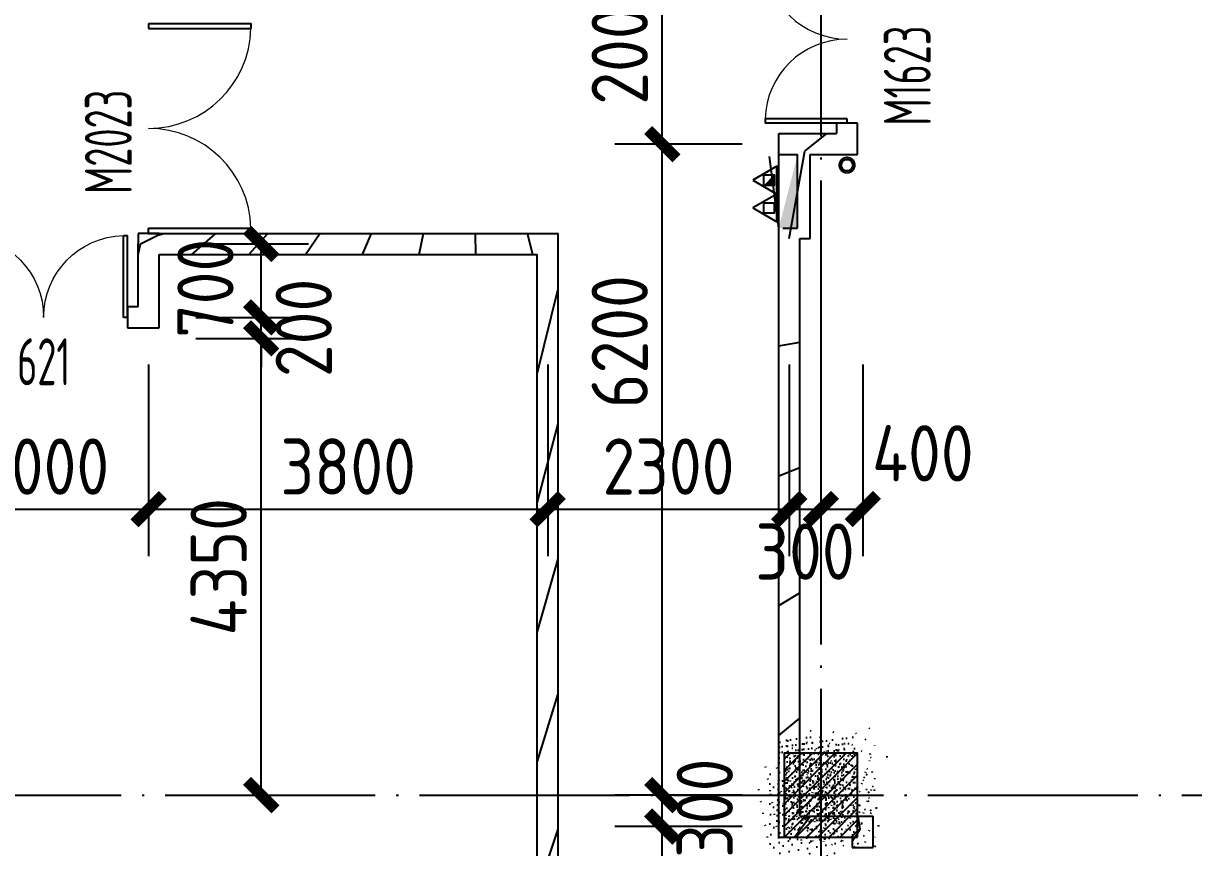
# Model space of a CAD drawing. Header units: inches. Extents: x 0 to 1813292486, y 0 to 3473589894.
# Drawn here: x 600591494 to 600602636, y 3473270718 to 3473278568 of the extents above; entities that cross this region are included whole.
import ezdxf
from ezdxf.enums import TextEntityAlignment as Align
from ezdxf.xclip import XClip

# ---------------------------------------------------------------- set-up
doc = ezdxf.new("R2010")
doc.units = ezdxf.units.IN
doc.header["$LTSCALE"] = 1000
doc.header["$MEASUREMENT"] = 0
doc.header["$XCLIPFRAME"] = 2
doc.linetypes.add('AX-MALL-GIRD-200$0$DOTE', pattern=[2.4200000000000004, 2, -0.2, 0.02, -0.2])
for name, color, linetype in [('A-Anno-Note', 241, 'Continuous'), ('AX-MALL-DIM-P02$0$A-Anno-Dims', 3, 'Continuous'), ('AX-MALL-DIM-P02$0$A-Detl-Thin', 131, 'Continuous'), ('AX-MALL-GIRD-200$0$A-Grid', 222, 'AX-MALL-GIRD-200$0$DOTE'), ('AX-MALL-P02-200$0$A-Anno-Note', 241, 'Continuous'), ('AX-MALL-WALL-P02$0$A-Anno-Note', 241, 'Continuous'), ('AX-MALL-WALL-P02-QT$0$A-Detl-Thin', 131, 'Continuous'), ('AX-MALL-WALL-P02-QT$0$A-Wall', 2, 'Continuous'), ('AX-MALL-WALL-P02-QT$0$A-Wall-Patt', 13, 'Continuous'), ('AX-MALL-WALL-P02-QT$0$A-Wind', 4, 'Continuous'), ('AX-MALL-WORD-P02$0$A-Wind-Iden', 11, 'Continuous'), ('AX-MALL-ZTKD-P02$0$A-Anno-Note', 241, 'Continuous'), ('PX-MALL-P02-LG$0$P-Exsh', 31, 'Continuous'), ('PX-MALL-P02-LG$0$P-Hydt-Boxx', 221, 'Continuous'), ('PX-MALL-P02-LG$0$P-Hydt-Pipe', 221, 'Continuous'), ('PX-MALL-P02-LG$0$P-Pipe-Risr', 7, 'Continuous'), ('PX-MALL-P02-LG$0$P-Pipe-Risr-Arch', 6, 'Continuous'), ('PX-MALL-P02-LG$0$P-Pipe-Risr-W100', 6, 'Continuous'), ('PX-MALL-P02-LG$0$P-Pipe-Risr-W50', 6, 'Continuous'), ('SX-MALL-WALL-L-1F~2F$0$S-COLU', 30, 'Continuous'), ('SX-MALL-WALL-L-1F~2F$0$S-PATT-WALL', 83, 'Continuous'), ('SX-MALL-WALL-L-1F~2F$0$单形心', 4, 'Continuous')]:
    doc.layers.add(name, color=color, linetype=linetype)
doc.styles.add('AX-MALL-DIM-P02$0$_TCH_DIM_T3', font='gbenor.shx')
doc.styles.add('AX-MALL-WORD-P02$0$_TCH_WINDOW', font='gbenor.shx', dxfattribs={"bigfont": 'gbcbig.shx'})
doc.styles.add('PX-MALL-P02-LG$0$jzfz', font='gbenor.shx', dxfattribs={"bigfont": 'gbcbig.shx'})
doc.dimstyles.new('AX-MALL-DIM-P02$0$_TCH_ARCH&&180', dxfattribs={"dimtxt": 535.5, "dimasz": 270, "dimexe": 450, "dimexo": 450, "dimgap": 137.25, "dimtad": 1, "dimdec": 0, "dimzin": 0, "dimdsep": 46, "dimtxsty": 'AX-MALL-DIM-P02$0$_TCH_DIM_T3', "dimblk": 'AX-MALL-DIM-P02$0$_ArchTick', "dimcen": 0.09, "dimclrt": 7, "dimazin": 2, "dimtfac": 1, "dimtdec": 0, "dimtix": 1, "dimtmove": 2, "dimatfit": 3, "dimfxl": 500, "dimtolj": 1, "dimtzin": 0, "dimarcsym": 0})
pattern_1 = [(45, (0, 359.0227), (-353.55353201463, 353.55353201463), [])]

# ---------------------------------------------------------------- blocks, each defined once
blk = doc.blocks.new('AX-MALL-WORD-P02')
at = {"layer": 'AX-MALL-WORD-P02$0$A-Wind-Iden', "style": 'AX-MALL-WORD-P02$0$_TCH_WINDOW', "width": 0.7}
for s, rotation, p in [('M2023', 69.56816108351019, (600417632.1483679, 3473128261.847693)), ('M1621', 339.5681612302259, (600415605.3054237, 3473127073.356746)), ('M1623', 69.56816121687676, (600424987.9044566, 3473126214.78034))]:
    blk.add_text(s, height=446.25, rotation=rotation, dxfattribs=at).set_placement(p)
blk = doc.blocks.new('AX-MALL-GIRD-200')
at = {"layer": 'AX-MALL-GIRD-200$0$A-Grid'}
for p, q in [((600239047.6805397, 3473188679.873316), (600596943.6846381, 3473055353.110034)), ((600433117.728895, 3473151036.401026), (600394388.1899457, 3473047072.673945))]:
    blk.add_line(p, q, dxfattribs=at)
blk = doc.blocks.new('SX-MALL-WALL-L-1F~2F$0$BANWANG_XINGXIN')
at = {"color": 0}
for points in [[(0.7071067811865476, 0.7071067811865475), (-0.7071067811865477, -0.7071067811865475)], [(-0.7071067811865475, 0.7071067811865476), (0.7071067811865474, -0.7071067811865477)]]:
    blk.add_lwpolyline(points, dxfattribs=at)
blk = doc.blocks.new('SX-MALL-WALL-L-1F~2F')
at = {"layer": 'SX-MALL-WALL-L-1F~2F$0$S-PATT-WALL'}
h = blk.add_hatch(dxfattribs=at)
h.set_pattern_fill('钢筋混凝土', color=256, scale=15, pattern_type=2)
h.set_pattern_definition([(24.56816131876918, (600332848.5159376, 3473133887.589986), (-31.18316060756021, 68.21004687377882), []), (29.56816131876925, (600332848.5159376, 3473133887.589986), (97.53445422577846, -46.37920049590846), [11.25, -123.75]), (334.5681613187692, (600332848.5159376, 3473133887.589986), (19.88439775835759, 112.9961142864107), [9, -99]), (80.01956131876923, (600332856.6438087, 3473133883.725054), (117.4189029535321, 66.61682170576017), [9.5610285, -105.1713168]), (25.75236131876919, (600332858.9887226, 3473133915.702631), (141.3476152674957, -79.15081590010527), [16.87499999999951, -185.6249999999961]), (76.20376131876925, (600332870.7676862, 3473133909.106722), (182.3878362713222, 87.98253900728311), [14.3415432, -157.75695]), (330.7523613187692, (600332858.9887226, 3473133915.702631), (182.387767611897, 87.98268144025062), [13.49999999999976, -148.4999999999961]), (0.5681613187692669, (600332870.4268485, 3473133903.438077), (62.82047321120105, -87.84980446922418), [11.25, -123.75]), (305.5681613187692, (600332870.4268485, 3473133903.438077), (72.17288940056439, 89.18848105901375), [9, -99]), (51.01956131876926, (600332875.6618832, 3473133896.117257), (134.9933625470349, 1.33857134020591), [9.5610285, -105.1713168]), (17.06816131876921, (600332848.5159376, 3473133887.589986), (19.14085714793764, 46.15589493924091), [0.75, -97.8, 0.75, -100.5, 0.75, -99.375]), (347.0681613187692, (600332848.5159376, 3473133887.589986), (57.63084699394109, 41.66442757030211), [0.75, -57.3, 0.75, -95.55, 0.75, -37.875]), (307.0681613187692, (600332817.1703391, 3473133899.267141), (73.85474001336534, -31.12342331039777), [0.75, -37.5, 0.75, -117, 0.75, -155.25]), (297.0681613187692, (600332803.1140169, 3473133904.503534), (87.2164167648191, -16.46683781742514), [0.75, -48.75, 0.75, -77.69999999999999, 0.75, -110.25])])
h.paths.add_polyline_path([(600421969.9074107, 3473120109.122122), (600422249.1816759, 3473120858.79264), (600421593.2199731, 3473121103.157622), (600421313.9457078, 3473120353.487104)])
at = {"layer": 'SX-MALL-WALL-L-1F~2F$0$S-COLU'}
blk.add_lwpolyline([(600421969.9074107, 3473120109.122122), (600422249.1816759, 3473120858.79264), (600421593.2199731, 3473121103.157622), (600421313.9457078, 3473120353.487104)], close=True, dxfattribs=at)
at = {"layer": 'SX-MALL-WALL-L-1F~2F$0$单形心', "xscale": 50, "yscale": 50, "zscale": 50}
blk.add_blockref('SX-MALL-WALL-L-1F~2F$0$BANWANG_XINGXIN', (600421781.563692, 3473120606.139872), dxfattribs=at)
blk = doc.blocks.new('SX-MALL-WALL-L-2F~3F')
ref = blk.add_blockref('SX-MALL-WALL-L-1F~2F', (0, 0))
XClip(ref).set_block_clipping_path([(600349769.7341375, 3473074679.418533), (600357001.7302529, 3473071985.287766), (600356499.8725733, 3473070638.124951), (600359302.5086629, 3473069594.060767), (600362345.1765132, 3473077761.653201), (600381551.4312518, 3473070606.759726), (600391553.7259278, 3473066880.611454), (600387749.827644, 3473056669.608357), (600391632.1759799, 3473055223.319679), (600395635.5522461, 3473065969.791956), (600406982.2408491, 3473061742.817497), (600403058.8006672, 3473051210.921831), (600412723.2437257, 3473047610.6332), (600445093.3740637, 3473134503.466942), (600393055.2444371, 3473153889.197227), (600387463.4997383, 3473138878.984498), (600380158.3525343, 3473141600.366193), (600382830.751978, 3473148774.027779), (600388210.8522022, 3473146769.782572), (600390696.2253517, 3473153441.399696), (600277474.697425, 3473195619.741203), (600273446.9822528, 3473184807.934726), (600257129.111771, 3473190886.82031), (600241575.9633431, 3473149136.690594), (600258197.8999482, 3473142944.531458), (600255239.7303221, 3473135003.762026), (600263182.3271956, 3473132044.911624), (600260741.6763649, 3473125493.34496), (600269350.4970673, 3473122286.306632), (600271511.1407766, 3473128086.235537), (600286270.1853781, 3473122588.058336), (600284109.5416689, 3473116788.129431), (600282580.7823727, 3473112684.400902), (600291840.7574171, 3473109234.788475), (600290827.7957876, 3473106515.642598), (600293360.405141, 3473105572.171298), (600294731.2544166, 3473109252.0137), (600323175.4764534, 3473098655.706329), (600321336.3302773, 3473093718.790065), (600344750.773286, 3473084996.222976), (600341987.4689643, 3473077578.540671), (600344583.6790427, 3473076611.376234), (600346015.5062013, 3473080454.904757), (600351201.5612961, 3473078522.947055)])
blk = doc.blocks.new('SX-MALL-WALL-2F~3F')
blk.add_blockref('SX-MALL-WALL-L-2F~3F', (0, 0))
blk = doc.blocks.new('AX-MALL-WALL-P02-QT$0$$DorLib2D$00000002')
for p, q in [((-0.5, -5.684341886080802e-17), (-0.5000000000000007, 0.4875)), ((-0.4750000000000007, 0.4875), (-0.5000000000000007, 0.4875)), ((-0.475, -2.842170943040401e-17), (-0.4750000000000007, 0.4875)), ((0.475, -2.842170943040401e-17), (0.4750000000000007, 0.4875)), ((0.4750000000000007, 0.4875), (0.5000000000000007, 0.4875)), ((0.5, -5.684341886080802e-17), (0.5000000000000007, 0.4875)), ((-0.5, -5.684341886080802e-17), (-0.475, -2.842170943040401e-17)), ((0.5, -5.684341886080802e-17), (0.475, -2.842170943040401e-17))]:
    blk.add_line(p, q)
at = {"lineweight": 13}
for centre, start, end in [((-0.4875, -4.263256414560601e-17), 0, 88.53071641864632), ((0.4875, -4.263256414560601e-17), 91.4692835813537, 180)]:
    blk.add_arc(centre, 0.4875, start, end, dxfattribs=at)
blk = doc.blocks.new('AX-MALL-WALL-P02-QT')
at = {"layer": 'AX-MALL-WALL-P02-QT$0$A-Wall-Patt'}
h = blk.add_hatch(dxfattribs=at)
h.set_pattern_fill('普通砖', color=256, scale=200, style=0)
h.set_pattern_definition(pattern_1)
h.paths.add_polyline_path([(600417745.5550224, 3473127818.846293), (600417558.1373951, 3473127888.664865), (600417523.22811, 3473127794.956045), (600417648.1731972, 3473127748.410334)])
h = blk.add_hatch(dxfattribs=at)
h.set_pattern_fill('普通砖', color=256, scale=200, style=0)
h.set_pattern_definition(pattern_1)
h.paths.add_polyline_path([(600417313.772413, 3473127232.703158), (600417431.371476, 3473126975.466963), (600417675.7364572, 3473127631.428663), (600417648.1731964, 3473127748.410334), (600417523.228112, 3473127794.956047)])
h = blk.add_hatch(dxfattribs=at)
h.set_pattern_fill('普通砖', color=256, scale=200, style=0)
h.set_pattern_definition(pattern_1)
h.paths.add_polyline_path([(600417648.1731964, 3473127748.410334), (600417675.7364572, 3473127631.428663), (600421049.2537837, 3473126374.69447), (600421306.4899793, 3473126492.293533), (600417745.5550224, 3473127818.846293)])
h = blk.add_hatch(dxfattribs=at)
h.set_pattern_fill('普通砖', color=256, scale=200, style=0)
h.set_pattern_definition(pattern_1)
h.paths.add_polyline_path([(600417313.772413, 3473127232.703158), (600417220.0635995, 3473127267.612441), (600417150.2450334, 3473127080.194812), (600417431.371476, 3473126975.466963)])
h = blk.add_hatch(dxfattribs=at)
h.set_pattern_fill('普通砖', color=256, scale=200, style=0)
h.set_pattern_definition(pattern_1)
h.paths.add_polyline_path([(600423256.9204533, 3473125712.344196), (600423538.0468973, 3473125607.616347), (600423817.3211579, 3473126357.286851), (600423606.0132803, 3473126649.43233)])
h = blk.add_hatch(dxfattribs=at)
h.set_pattern_fill('普通砖', color=256, scale=200, style=0)
h.set_pattern_definition(pattern_1)
h.paths.add_polyline_path([(600423606.0132803, 3473126649.43233), (600423817.3211579, 3473126357.286851), (600424239.0108236, 3473126200.195077), (600424121.4117607, 3473126457.431273)])
h = blk.add_hatch(dxfattribs=at)
h.set_pattern_fill('普通砖', color=256, scale=200, style=0)
h.set_pattern_definition(pattern_1)
h.paths.add_polyline_path([(600415760.4973849, 3473112177.80905), (600416017.7335805, 3473112295.408113), (600421306.4899793, 3473126492.293533), (600421049.2537837, 3473126374.69447)])
h = blk.add_hatch(dxfattribs=at)
h.set_pattern_fill('普通砖', color=256, scale=200, style=0)
h.set_pattern_definition(pattern_1)
h.paths.add_polyline_path([(600424239.0108236, 3473126200.195077), (600424343.7386723, 3473126481.321519), (600424156.321043, 3473126551.140085), (600424121.4117607, 3473126457.431273)])
h = blk.add_hatch(dxfattribs=at)
h.set_pattern_fill('普通砖', color=256, scale=200, style=0)
h.set_pattern_definition(pattern_1)
h.paths.add_polyline_path([(600421267.0913929, 3473120370.941715), (600421524.3274165, 3473120488.540842), (600423444.3332995, 3473125642.527518), (600423256.9156061, 3473125712.345913)])
h = blk.add_hatch(dxfattribs=at)
h.set_pattern_fill('普通砖', color=256, scale=200, style=0)
h.set_pattern_definition(pattern_1)
h.paths.add_polyline_path([(600421524.3274165, 3473120488.540842), (600421267.0913929, 3473120370.941715), (600421923.0530097, 3473120126.576764), (600422180.2892053, 3473120244.175827)])
h = blk.add_hatch(dxfattribs=at)
h.set_pattern_fill('普通砖', color=256, scale=200, style=0)
h.set_pattern_definition(pattern_1)
h.paths.add_polyline_path([(600421923.0530097, 3473120126.576764), (600421888.1437261, 3473120032.867948), (600422075.5613554, 3473119963.049382), (600422180.2892053, 3473120244.175827)])
at = {"layer": 'AX-MALL-WALL-P02-QT$0$A-Wall'}
for p, q in [((600417558.1373951, 3473127888.664865), (600417523.22811, 3473127794.956045)), ((600417745.5550224, 3473127818.846293), (600417558.1373951, 3473127888.664865)), ((600417313.772413, 3473127232.703158), (600417523.228112, 3473127794.956047)), ((600417745.5550224, 3473127818.846293), (600421306.4899793, 3473126492.293533)), ((600417431.371476, 3473126975.466963), (600417675.7364572, 3473127631.428663)), ((600417675.7364572, 3473127631.428663), (600421049.2537837, 3473126374.69447)), ((600417220.0635995, 3473127267.612441), (600417150.2450334, 3473127080.194812)), ((600417313.772413, 3473127232.703158), (600417220.0635995, 3473127267.612441)), ((600417150.2450334, 3473127080.194812), (600417431.371476, 3473126975.466963)), ((600423256.9204533, 3473125712.344196), (600423606.0132803, 3473126649.43233)), ((600423606.0132803, 3473126649.43233), (600424121.4117607, 3473126457.431273)), ((600416017.7335805, 3473112295.408113), (600421306.4899793, 3473126492.293533)), ((600424156.321043, 3473126551.140085), (600424121.4117607, 3473126457.431273)), ((600424343.7386723, 3473126481.321519), (600424156.321043, 3473126551.140085)), ((600415760.4973849, 3473112177.80905), (600421049.2537837, 3473126374.69447)), ((600424239.0108236, 3473126200.195077), (600424343.7386723, 3473126481.321519)), ((600423538.0468973, 3473125607.616347), (600423817.3211579, 3473126357.286851)), ((600423817.3211579, 3473126357.286851), (600424239.0108236, 3473126200.195077)), ((600421267.0913929, 3473120370.941715), (600423256.9156061, 3473125712.345913)), ((600421524.3274165, 3473120488.540842), (600423444.3332995, 3473125642.527518)), ((600423444.3332995, 3473125642.527518), (600423538.0468973, 3473125607.616347)), ((600421524.3274165, 3473120488.540842), (600422180.2892053, 3473120244.175827)), ((600421267.0913929, 3473120370.941715), (600421923.0530097, 3473120126.576764)), ((600422075.5613554, 3473119963.049382), (600422180.2892053, 3473120244.175827)), ((600421923.0530097, 3473120126.576764), (600421888.1437261, 3473120032.867948)), ((600421888.1437261, 3473120032.867948), (600422075.5613554, 3473119963.049382))]:
    blk.add_line(p, q, dxfattribs=at)
at = {"layer": 'AX-MALL-WALL-P02-QT$0$A-Detl-Thin'}
blk.add_blockref('SX-MALL-WALL-2F~3F', (0, 0), dxfattribs=at)
at = {"layer": 'AX-MALL-WALL-P02-QT$0$A-Wind'}
blk.add_blockref('AX-MALL-GIRD-200', (0, 0), dxfattribs=at)
at = {"layer": 'AX-MALL-WALL-P02-QT$0$A-Wind', "zscale": 200}
for p, xscale, yscale, rotation in [((600418000.9390416, 3473128790.843728), -2000, -2000, 69.5681612970185), ((600416435.483799, 3473127453.177892), 1600, -1600, 159.5681613375218), ((600424529.3041229, 3473127265.90132), 1600, 1600, 69.568161301693)]:
    blk.add_blockref('AX-MALL-WALL-P02-QT$0$$DorLib2D$00000002', p, dxfattribs=dict(at, xscale=xscale, yscale=yscale, rotation=rotation))
blk = doc.blocks.new('AX-MALL-WALL-P02')
at = {"layer": 'AX-MALL-WALL-P02$0$A-Anno-Note'}
blk.add_blockref('AX-MALL-WORD-P02', (0, 0), dxfattribs=at)
blk.add_blockref('AX-MALL-WALL-P02-QT', (0, 0), dxfattribs=at)
blk = doc.blocks.new('PX-MALL-P02-LG$0$XHS1')
at = {"layer": 'PX-MALL-P02-LG$0$P-Hydt-Boxx', "ltscale": 0.7}
for p, q in [((350.0030006170273, 240), (-349.9969996213913, 240)), ((-349.9969997406006, 239.9999995231628), (-349.9969996213913, 60)), ((350.0030006170273, 240), (-332.898939371109, 327.2950124740601)), ((350.0030003786087, 200), (350.003000497818, 60)), ((350.0030006170273, 60), (-349.996999502182, 60))]:
    blk.add_line(p, q, dxfattribs=at)
blk.add_solid([(350.0030006170273, 240), (350.0030002593994, 60.00000047683716), (-349.9969996213913, 60)], dxfattribs=at)
blk = doc.blocks.new('PX-MALL-P02-LG$0$MHQ')
at = {"layer": 'PX-MALL-P02-LG$0$P-Exsh', "ltscale": 0.7}
h = blk.add_hatch(dxfattribs=at)
h.set_pattern_fill('ANSI31', color=256, scale=25, style=0)
h.set_pattern_definition([(45, (-160019.2306599375, -42228.3236173685), (-28.0633003783411, 28.0633003783411), [])])
h.paths.add_polyline_path([(-75.0000000015425, 185.1731819980414), (75, 185.1731819980414), (75, 35.17318199802685), (-75.0000000015425, 35.17318199802685)])
for points in [[(0, 346.4101615137042), (-200, -1.455191522836685e-11), (200, -1.455191522836685e-11)], [(0, 346.4101615137042), (-200, -1.455191522836685e-11), (200, -1.455191522836685e-11)], [(0, 346.4101615137042), (-200, -1.455191522836685e-11), (200, -1.455191522836685e-11)], [(-75.0000000015425, 185.1731819980414), (75, 185.1731819980414), (75, 35.17318199802685), (-75.0000000015425, 35.17318199802685)]]:
    blk.add_lwpolyline(points, close=True, dxfattribs=at)
blk = doc.blocks.new('PX-MALL-P02-LG$0$20200929200250')
at = {"layer": 'PX-MALL-P02-LG$0$P-Exsh', "ltscale": 0.7, "xscale": 0.6600000001490116, "yscale": 0.6600000001490116, "zscale": 0.6600000001490116}
for p in [(-132.0000001192093, 40), (131.9999997615814, 40)]:
    blk.add_blockref('PX-MALL-P02-LG$0$MHQ', p, dxfattribs=at)
blk = doc.blocks.new('PX-MALL-P02-LG$0$20211220143732')
at = {"layer": 'PX-MALL-P02-LG$0$P-Exsh'}
blk.add_blockref('PX-MALL-P02-LG$0$20200929200250', (-374.9999999407155, 219.6219584928522), dxfattribs=at)
at = {"layer": 'PX-MALL-P02-LG$0$P-Hydt-Boxx', "ltscale": 0.7, "xscale": -1}
blk.add_blockref('PX-MALL-P02-LG$0$XHS1', (-349.9969999989844, 0), dxfattribs=at)
blk = doc.blocks.new('PX-MALL-P02-LG$0$P-Risr')
at = {"layer": 'PX-MALL-P02-LG$0$P-Pipe-Risr-W50'}
h = blk.add_hatch(color=0, dxfattribs=at)
edge = h.paths.add_edge_path()
edge.add_ellipse((0, 0), major_axis=(47.05795628796547, 47.05795628796547), ratio=0.9999999999999695, start_angle=225.0000000000009, end_angle=405.0000000000009, ccw=False)
edge.add_ellipse((0, 0), major_axis=(47.05795628796764, 47.05795628796764), ratio=0.9999999999998785, start_angle=133.9675974886221, end_angle=225.0000000000035, ccw=False)
edge.add_line((-66.53919663240958, 1.199087783927098), (-54.4367953546693, 1.199087783927098))
edge.add_ellipse((0, 0), major_axis=(-38.50196423560672, 38.50196423560672), ratio=0.9999999999999859, start_angle=43.73814098242129, end_angle=134.9999999999996)
edge.add_ellipse((0, 0), major_axis=(38.50196423561096, 38.50196423561096), ratio=0.9999999999998216, start_angle=225.0000000000051, end_angle=405.0000000000051)
edge.add_ellipse((0, 0), major_axis=(38.50196423560679, 38.50196423560679), ratio=0.9999999999999831, start_angle=45.00000000000048, end_angle=133.7381409824204)
edge.add_line((-54.43679535467527, 1.199087783927098), (-66.53919663241555, 1.199087783927098))
edge.add_ellipse((0, 0), major_axis=(-47.05795628796762, 47.05795628796762), ratio=0.9999999999998742, start_angle=-45.00000000000358, end_angle=43.967597488629224, ccw=False)
at = {"layer": 'PX-MALL-P02-LG$0$P-Pipe-Risr-Arch', "ltscale": 0.7}
blk.add_circle((0, 0), 59.29000000000001, dxfattribs=at)
at = {"layer": 'PX-MALL-P02-LG$0$P-Pipe-Risr-W100', "color": 0, "const_width": 15}
blk.add_lwpolyline([(-75, 0, 1), (75, 0, 1)], format="xyb", close=True, dxfattribs=at)
at = {"layer": 'PX-MALL-P02-LG$0$P-Pipe-Risr-W50'}
blk.add_circle((0, 0), 54.45000000000001, dxfattribs=at)
at = {"layer": 'PX-MALL-P02-LG$0$P-Pipe-Risr', "style": 'PX-MALL-P02-LG$0$jzfz', "width": 0.6, "flags": 1}
for tag, p in [('SYS-MARK', (0.3310501334344735, -45.65933377496549)), ('RANGE', (0.3337570973526454, -45.67887874227017))]:
    blk.add_attdef(tag, text='', height=0.015625, dxfattribs=at).set_placement(p, align=Align.MIDDLE)
blk = doc.blocks.new('PX-MALL-P02-LG')
at = {"layer": 'PX-MALL-P02-LG$0$P-Exsh', "rotation": 69.56816055082423}
blk.add_blockref('PX-MALL-P02-LG$0$20211220143732', (600423761.0965747, 3473126378.234315), dxfattribs=at)
at = {"layer": 'PX-MALL-P02-LG$0$P-Hydt-Pipe', "color": 221, "rotation": 159.5681610342147}
blk.add_blockref('PX-MALL-P02-LG$0$P-Risr', (600424110.3953483, 3473126141.402718), dxfattribs=at)
blk = doc.blocks.new('AX-MALL-ZTKD-P02')
at = {"layer": 'AX-MALL-ZTKD-P02$0$A-Anno-Note'}
blk.add_blockref('AX-MALL-GIRD-200', (0, 0), dxfattribs=at)
blk = doc.blocks.new('AX-MALL-DIM-P02$0$_ArchTick')
at = {"color": 0, "linetype": 'ByBlock', "const_width": 0.4}
blk.add_lwpolyline([(-0.5, -0.5), (0.5, 0.5)], dxfattribs=at)
blk = doc.blocks.new('*D1256')
at = {"layer": 'AX-MALL-DIM-P02$0$A-Anno-Dims', "color": 0, "lineweight": -2, "transparency": 16777216}
for p, q in [((600415341.3038723, 3473127380.581058), (600414703.934485, 3473125669.657074)), ((600417215.4849901, 3473126682.393598), (600416578.1156025, 3473124971.469614)), ((600414861.0262594, 3473126091.346741), (600416735.207377, 3473125393.15928))]:
    blk.add_line(p, q, dxfattribs=at)
at = {"layer": 'AX-MALL-DIM-P02$0$A-Anno-Dims', "color": 0, "lineweight": -2, "transparency": 16777216, "xscale": 270, "yscale": 270, "zscale": 270}
for p, rotation in [((600414861.0262594, 3473126091.346741), 159.5681613097495), ((600416735.207377, 3473125393.15928), 339.5681613097494)]:
    blk.add_blockref('AX-MALL-DIM-P02$0$_ArchTick', p, dxfattribs=dict(at, rotation=rotation))
at = {"layer": 'AX-MALL-DIM-P02$0$A-Anno-Dims', "color": 7, "transparency": 16777216, "insert": (600415939.4994152, 3473126121.77371), "char_height": 535.5, "attachment_point": 5, "rotation": 339.5681613097495, "style": 'AX-MALL-DIM-P02$0$_TCH_DIM_T3'}
blk.add_mtext('\\A1;2000', dxfattribs=at)
blk = doc.blocks.new('*D1257')
at = {"layer": 'AX-MALL-DIM-P02$0$A-Anno-Dims', "color": 0, "lineweight": -2, "transparency": 16777216}
for p, q in [((600417215.48499, 3473126682.393598), (600416578.1156026, 3473124971.469615)), ((600416735.2073768, 3473125393.159281), (600420296.1375121, 3473124066.608317)), ((600420776.4151253, 3473125355.842634), (600420139.0457379, 3473123644.918651))]:
    blk.add_line(p, q, dxfattribs=at)
at = {"layer": 'AX-MALL-DIM-P02$0$A-Anno-Dims', "color": 0, "lineweight": -2, "transparency": 16777216, "xscale": 270, "yscale": 270, "zscale": 270}
for p, rotation in [((600416735.2073768, 3473125393.159281), 159.5681613085457), ((600420296.1375121, 3473124066.608317), 339.5681613085458)]:
    blk.add_blockref('AX-MALL-DIM-P02$0$_ArchTick', p, dxfattribs=dict(at, rotation=rotation))
at = {"layer": 'AX-MALL-DIM-P02$0$A-Anno-Dims', "color": 7, "transparency": 16777216, "insert": (600418657.0550416, 3473125109.404498), "char_height": 535.5, "attachment_point": 5, "rotation": 339.56816130854577, "style": 'AX-MALL-DIM-P02$0$_TCH_DIM_T3'}
blk.add_mtext('\\A1;3800', dxfattribs=at)
blk = doc.blocks.new('*D1258')
at = {"layer": 'AX-MALL-DIM-P02$0$A-Anno-Dims', "color": 0, "lineweight": -2, "transparency": 16777216}
for p, q in [((600420776.4151254, 3473125355.842634), (600420139.045738, 3473123644.918651)), ((600422931.7178637, 3473124552.929121), (600422294.3484763, 3473122842.005137)), ((600420296.1375122, 3473124066.608317), (600422451.4402505, 3473123263.694804))]:
    blk.add_line(p, q, dxfattribs=at)
at = {"layer": 'AX-MALL-DIM-P02$0$A-Anno-Dims', "color": 0, "lineweight": -2, "transparency": 16777216, "xscale": 270, "yscale": 270, "zscale": 270}
for p, rotation in [((600420296.1375122, 3473124066.608317), 159.5681613092852), ((600422451.4402505, 3473123263.694804), 339.5681613092852)]:
    blk.add_blockref('AX-MALL-DIM-P02$0$_ArchTick', p, dxfattribs=dict(at, rotation=rotation))
at = {"layer": 'AX-MALL-DIM-P02$0$A-Anno-Dims', "color": 7, "transparency": 16777216, "insert": (600421515.1714783, 3473124044.67226), "char_height": 535.5, "attachment_point": 5, "rotation": 339.56816130928524, "style": 'AX-MALL-DIM-P02$0$_TCH_DIM_T3'}
blk.add_mtext('\\A1;2300', dxfattribs=at)
blk = doc.blocks.new('*D1259')
at = {"layer": 'AX-MALL-DIM-P02$0$A-Anno-Dims', "color": 0, "lineweight": -2, "transparency": 16777216}
for p, q in [((600422931.7178639, 3473124552.92912), (600422294.348476, 3473122842.005138)), ((600423212.8443079, 3473124448.201271), (600422575.4749198, 3473122737.277288)), ((600422451.4402505, 3473123263.694804), (600422732.5666943, 3473123158.966954))]:
    blk.add_line(p, q, dxfattribs=at)
at = {"layer": 'AX-MALL-DIM-P02$0$A-Anno-Dims', "color": 0, "lineweight": -2, "transparency": 16777216, "xscale": 270, "yscale": 270, "zscale": 270}
for p, rotation in [((600422451.4402505, 3473123263.694804), 159.5681612858604), ((600422732.5666943, 3473123158.966954), 339.5681612858605)]:
    blk.add_blockref('AX-MALL-DIM-P02$0$_ArchTick', p, dxfattribs=dict(at, rotation=rotation))
at = {"layer": 'AX-MALL-DIM-P02$0$A-Anno-Dims', "color": 7, "transparency": 16777216, "insert": (600422450.6208755, 3473122831.810179), "char_height": 535.5, "attachment_point": 5, "rotation": 339.56816128586047, "style": 'AX-MALL-DIM-P02$0$_TCH_DIM_T3'}
blk.add_mtext('\\A1;300', dxfattribs=at)
blk = doc.blocks.new('*D1260')
at = {"layer": 'AX-MALL-DIM-P02$0$A-Anno-Dims', "color": 0, "lineweight": -2, "transparency": 16777216}
for p, q in [((600423212.8443067, 3473124448.201271), (600422575.47492, 3473122737.277288)), ((600423587.6795658, 3473124308.564138), (600422950.3101791, 3473122597.640155)), ((600422732.566694, 3473123158.966954), (600423107.4019531, 3473123019.329822))]:
    blk.add_line(p, q, dxfattribs=at)
at = {"layer": 'AX-MALL-DIM-P02$0$A-Anno-Dims', "color": 0, "lineweight": -2, "transparency": 16777216, "xscale": 270, "yscale": 270, "zscale": 270}
for p, rotation in [((600422732.566694, 3473123158.966954), 159.5681613255999), ((600423107.4019531, 3473123019.329822), 339.5681613255999)]:
    blk.add_blockref('AX-MALL-DIM-P02$0$_ArchTick', p, dxfattribs=dict(at, rotation=rotation))
at = {"layer": 'AX-MALL-DIM-P02$0$A-Anno-Dims', "color": 7, "transparency": 16777216, "insert": (600423828.7378119, 3473123317.259982), "char_height": 535.5, "attachment_point": 5, "rotation": 339.56816132559993, "style": 'AX-MALL-DIM-P02$0$_TCH_DIM_T3'}
blk.add_mtext('\\A1;400', dxfattribs=at)
blk = doc.blocks.new('*D1261')
at = {"layer": 'AX-MALL-DIM-P02$0$A-Anno-Dims', "color": 0, "lineweight": -2, "transparency": 16777216}
for p, q in [((600417724.4433826, 3473126759.576566), (600418729.1718831, 3473126385.285718)), ((600416788.9280627, 3473122466.043146), (600418307.4822171, 3473126542.377492)), ((600416205.8892283, 3473122683.242219), (600417210.6177287, 3473122308.951372))]:
    blk.add_line(p, q, dxfattribs=at)
at = {"layer": 'AX-MALL-DIM-P02$0$A-Anno-Dims', "color": 0, "lineweight": -2, "transparency": 16777216, "xscale": 270, "yscale": 270, "zscale": 270}
for p, rotation in [((600418307.4822171, 3473126542.377492), 69.56816132623122), ((600416788.9280627, 3473122466.043146), 249.5681613262312)]:
    blk.add_blockref('AX-MALL-DIM-P02$0$_ArchTick', p, dxfattribs=dict(at, rotation=rotation))
at = {"layer": 'AX-MALL-DIM-P02$0$A-Anno-Dims', "color": 7, "transparency": 16777216, "insert": (600417168.6844404, 3473124645.592916), "char_height": 535.5, "attachment_point": 5, "rotation": 69.56816132623122, "style": 'AX-MALL-DIM-P02$0$_TCH_DIM_T3'}
blk.add_mtext('\\A1;4350', dxfattribs=at)
blk = doc.blocks.new('*D1262')
at = {"layer": 'AX-MALL-DIM-P02$0$A-Anno-Dims', "color": 0, "lineweight": -2, "transparency": 16777216}
for p, q in [((600417794.2675496, 3473126947.00923), (600418798.9960505, 3473126572.718382)), ((600418377.3063844, 3473126729.810156), (600418471.5614489, 3473126982.823956)), ((600417724.4433827, 3473126759.576566), (600418729.1718837, 3473126385.285718)), ((600418307.4822177, 3473126542.377492), (600418377.3063844, 3473126729.810156)), ((600418307.4822177, 3473126542.377492), (600418213.2271532, 3473126289.363693))]:
    blk.add_line(p, q, dxfattribs=at)
at = {"layer": 'AX-MALL-DIM-P02$0$A-Anno-Dims', "color": 0, "lineweight": -2, "transparency": 16777216, "xscale": 270, "yscale": 270, "zscale": 270}
for p, rotation in [((600418377.3063844, 3473126729.810156), 249.5681613308968), ((600418307.4822177, 3473126542.377492), 69.56816133089676)]:
    blk.add_blockref('AX-MALL-DIM-P02$0$_ArchTick', p, dxfattribs=dict(at, rotation=rotation))
at = {"layer": 'AX-MALL-DIM-P02$0$A-Anno-Dims', "color": 7, "transparency": 16777216, "insert": (600418721.9150003, 3473126494.711227), "char_height": 535.5, "attachment_point": 5, "rotation": 69.56816133089677, "style": 'AX-MALL-DIM-P02$0$_TCH_DIM_T3'}
blk.add_mtext('\\A1;200', dxfattribs=at)
blk = doc.blocks.new('*D1263')
at = {"layer": 'AX-MALL-DIM-P02$0$A-Anno-Dims', "color": 0, "lineweight": -2, "transparency": 16777216}
for p, q in [((600418038.626929, 3473127602.955893), (600419043.3554294, 3473127228.665045)), ((600418377.3063841, 3473126729.810155), (600418621.6657634, 3473127385.756819)), ((600417794.2675498, 3473126947.009229), (600418798.9960501, 3473126572.718381))]:
    blk.add_line(p, q, dxfattribs=at)
at = {"layer": 'AX-MALL-DIM-P02$0$A-Anno-Dims', "color": 0, "lineweight": -2, "transparency": 16777216, "xscale": 270, "yscale": 270, "zscale": 270}
for p, rotation in [((600418621.6657634, 3473127385.756819), 69.56816132624598), ((600418377.3063841, 3473126729.810155), 249.568161326246)]:
    blk.add_blockref('AX-MALL-DIM-P02$0$_ArchTick', p, dxfattribs=dict(at, rotation=rotation))
at = {"layer": 'AX-MALL-DIM-P02$0$A-Anno-Dims', "color": 7, "transparency": 16777216, "insert": (600417976.4154595, 3473127174.763052), "char_height": 535.5, "attachment_point": 5, "rotation": 69.56816132624598, "style": 'AX-MALL-DIM-P02$0$_TCH_DIM_T3'}
blk.add_mtext('\\A1;700', dxfattribs=at)
blk = doc.blocks.new('*D1264')
at = {"layer": 'AX-MALL-DIM-P02$0$A-Anno-Dims', "color": 0, "lineweight": -2, "transparency": 16777216}
for p, q in [((600420974.0197399, 3473120586.833052), (600419840.7753445, 3473121008.999842)), ((600419564.2793475, 3473118977.731775), (600420262.4650105, 3473120851.908068)), ((600420275.8340769, 3473118712.656759), (600419142.5896815, 3473119134.823549))]:
    blk.add_line(p, q, dxfattribs=at)
at = {"layer": 'AX-MALL-DIM-P02$0$A-Anno-Dims', "color": 0, "lineweight": -2, "transparency": 16777216, "xscale": 270, "yscale": 270, "zscale": 270}
for p, rotation in [((600420262.4650105, 3473120851.908068), 69.56816131612572), ((600419564.2793475, 3473118977.731775), 249.5681613161258)]:
    blk.add_blockref('AX-MALL-DIM-P02$0$_ArchTick', p, dxfattribs=dict(at, rotation=rotation))
at = {"layer": 'AX-MALL-DIM-P02$0$A-Anno-Dims', "color": 7, "transparency": 16777216, "insert": (600419533.8514789, 3473120056.202518), "char_height": 535.5, "attachment_point": 5, "rotation": 69.56816131612572, "style": 'AX-MALL-DIM-P02$0$_TCH_DIM_T3'}
blk.add_mtext('\\A1;2000', dxfattribs=at)
blk = doc.blocks.new('*D1265')
at = {"layer": 'AX-MALL-DIM-P02$0$A-Anno-Dims', "color": 0, "lineweight": -2, "transparency": 16777216}
for p, q in [((600421078.7475892, 3473120867.959496), (600419945.5031939, 3473121290.126286)), ((600420262.4650105, 3473120851.908068), (600420367.19286, 3473121133.034512)), ((600420974.01974, 3473120586.833052), (600419840.7753444, 3473121008.999842))]:
    blk.add_line(p, q, dxfattribs=at)
at = {"layer": 'AX-MALL-DIM-P02$0$A-Anno-Dims', "color": 0, "lineweight": -2, "transparency": 16777216, "xscale": 270, "yscale": 270, "zscale": 270}
for p, rotation in [((600420367.19286, 3473121133.034512), 69.5681613230912), ((600420262.4650105, 3473120851.908068), 249.5681613230912)]:
    blk.add_blockref('AX-MALL-DIM-P02$0$_ArchTick', p, dxfattribs=dict(at, rotation=rotation))
at = {"layer": 'AX-MALL-DIM-P02$0$A-Anno-Dims', "color": 7, "transparency": 16777216, "insert": (600420703.0769557, 3473120874.515896), "char_height": 535.5, "attachment_point": 5, "rotation": 69.5681613230912, "style": 'AX-MALL-DIM-P02$0$_TCH_DIM_T3'}
blk.add_mtext('\\A1;300', dxfattribs=at)
blk = doc.blocks.new('*D1266')
at = {"layer": 'AX-MALL-DIM-P02$0$A-Anno-Dims', "color": 0, "lineweight": -2, "transparency": 16777216}
for p, q in [((600423243.1231451, 3473126677.906006), (600422109.87875, 3473127100.072796)), ((600420367.19286, 3473121133.034511), (600422531.568416, 3473126942.981022)), ((600421078.7475891, 3473120867.959496), (600419945.503194, 3473121290.126285))]:
    blk.add_line(p, q, dxfattribs=at)
at = {"layer": 'AX-MALL-DIM-P02$0$A-Anno-Dims', "color": 0, "lineweight": -2, "transparency": 16777216, "xscale": 270, "yscale": 270, "zscale": 270}
for p, rotation in [((600422531.568416, 3473126942.981022), 69.56816131560097), ((600420367.19286, 3473121133.034511), 249.568161315601)]:
    blk.add_blockref('AX-MALL-DIM-P02$0$_ArchTick', p, dxfattribs=dict(at, rotation=rotation))
at = {"layer": 'AX-MALL-DIM-P02$0$A-Anno-Dims', "color": 7, "transparency": 16777216, "insert": (600421495.2624629, 3473125321.320611), "char_height": 535.5, "attachment_point": 5, "rotation": 69.56816131560097, "style": 'AX-MALL-DIM-P02$0$_TCH_DIM_T3'}
blk.add_mtext('\\A1;6200', dxfattribs=at)
blk = doc.blocks.new('*D1267')
at = {"layer": 'AX-MALL-DIM-P02$0$A-Anno-Dims', "color": 0, "lineweight": -2, "transparency": 16777216}
for p, q in [((600423941.3088088, 3473128552.082302), (600422808.0644135, 3473128974.249092)), ((600422531.5684156, 3473126942.981022), (600423229.7540796, 3473128817.157318)), ((600423243.123145, 3473126677.906007), (600422109.8787496, 3473127100.072796))]:
    blk.add_line(p, q, dxfattribs=at)
at = {"layer": 'AX-MALL-DIM-P02$0$A-Anno-Dims', "color": 0, "lineweight": -2, "transparency": 16777216, "xscale": 270, "yscale": 270, "zscale": 270}
for p, rotation in [((600423229.7540796, 3473128817.157318), 69.56816131756771), ((600422531.5684156, 3473126942.981022), 249.5681613175677)]:
    blk.add_blockref('AX-MALL-DIM-P02$0$_ArchTick', p, dxfattribs=dict(at, rotation=rotation))
at = {"layer": 'AX-MALL-DIM-P02$0$A-Anno-Dims', "color": 7, "transparency": 16777216, "insert": (600422501.1405487, 3473128021.451767), "char_height": 535.5, "attachment_point": 5, "rotation": 69.56816131756771, "style": 'AX-MALL-DIM-P02$0$_TCH_DIM_T3'}
blk.add_mtext('\\A1;2000', dxfattribs=at)
blk = doc.blocks.new('AX-MALL-DIM-P02')
at = {"layer": 'AX-MALL-DIM-P02$0$A-Detl-Thin'}
blk.add_blockref('AX-MALL-ZTKD-P02', (-2.384185791015625e-06, 9.5367431640625e-07), dxfattribs=at)
at = {"layer": 'AX-MALL-DIM-P02$0$A-Anno-Dims'}
for p1, p2, distance, picture, middle in [((600423664.8128111, 3473126520.814232), (600424362.9984748, 3473128394.990528), 1209.3252903852429, '*D1267', (600422501.1405487, 3473128021.451767)), ((600415498.3956468, 3473127802.270724), (600417372.5767643, 3473127104.083264), -1825.7876697961733, '*D1256', (600415939.4994152, 3473126121.77371)), ((600417372.5767643, 3473127104.083264), (600420933.5068995, 3473125777.5323), -1825.7876689024965, '*D1257', (600418657.0550416, 3473125109.404498)), ((600415784.199562, 3473122840.333993), (600417302.7537166, 3473126916.66834), -1072.1814206444942, '*D1261', (600417168.6844404, 3473124645.592916)), ((600420933.5068995, 3473125777.5323), (600423088.8096379, 3473124974.618787), -1825.787668455658, '*D1258', (600421515.1714783, 3473124044.67226)), ((600420697.5237429, 3473118555.564985), (600421395.7094058, 3473120429.741278), 1209.325290385243, '*D1264', (600419533.8514789, 3473120056.202518))]:
    dim = blk.add_aligned_dim(p1=p1, p2=p2, distance=distance, dimstyle='AX-MALL-DIM-P02$0$_TCH_ARCH&&180', dxfattribs=at)
    dim.commit()
    dim.dimension.update_dxf_attribs({"geometry": picture, "text_midpoint": middle})
for base, p1, p2, angle, picture, middle in [((600418621.6657634, 3473127385.756819), (600417372.5778835, 3473127104.101003), (600417616.937263, 3473127760.047667), 69.56816132624598, '*D1263', (600417976.4154595, 3473127174.763052)), ((600418377.3063844, 3473126729.810156), (600417302.7537165, 3473126916.66834), (600417372.5778834, 3473127104.101003), 69.5681612832132, '*D1262', (600418721.9150003, 3473126494.711227)), ((600422531.568416, 3473126942.981022), (600421500.4372551, 3473120710.867722), (600423664.8128111, 3473126520.814232), 69.56816131252437, '*D1266', (600421495.2624629, 3473125321.320611)), ((600422732.5666943, 3473123158.966954), (600423088.8096386, 3473124974.618786), (600423369.9360822, 3473124869.890937), 339.5681613712003, '*D1259', (600422450.6208755, 3473122831.810179)), ((600423107.4019531, 3473123019.329822), (600423369.936081, 3473124869.890937), (600423744.77134, 3473124730.253805), 339.5681614536097, '*D1260', (600423828.7378119, 3473123317.259982)), ((600420367.19286, 3473121133.034512), (600421395.7094059, 3473120429.741278), (600421500.4372553, 3473120710.867722), 69.5681613230912, '*D1265', (600420703.0769557, 3473120874.515896))]:
    dim = blk.add_linear_dim(base=base, p1=p1, p2=p2, angle=angle, dimstyle='AX-MALL-DIM-P02$0$_TCH_ARCH&&180', dxfattribs=at)
    dim.commit()
    dim.dimension.update_dxf_attribs({"geometry": picture, "text_midpoint": middle, "dimtype": 129})
blk = doc.blocks.new('AX-MALL-P02-200')
at = {"layer": 'AX-MALL-P02-200$0$A-Anno-Note'}
blk.add_blockref('AX-MALL-WALL-P02', (0, 0), dxfattribs=at)
for name in ['AX-MALL-DIM-P02', 'PX-MALL-P02-LG']:
    blk.add_blockref(name, (0, 0), dxfattribs=at)

msp = doc.modelspace()

# ---------------------------------------------------------------- block references
at = {"layer": 'A-Anno-Note', "rotation": 20.43183869077545}
msp.add_blockref('AX-MALL-P02-200', (1250392458.527329, 9048125.682563305), dxfattribs=at)

doc.saveas('drawing.dxf')
